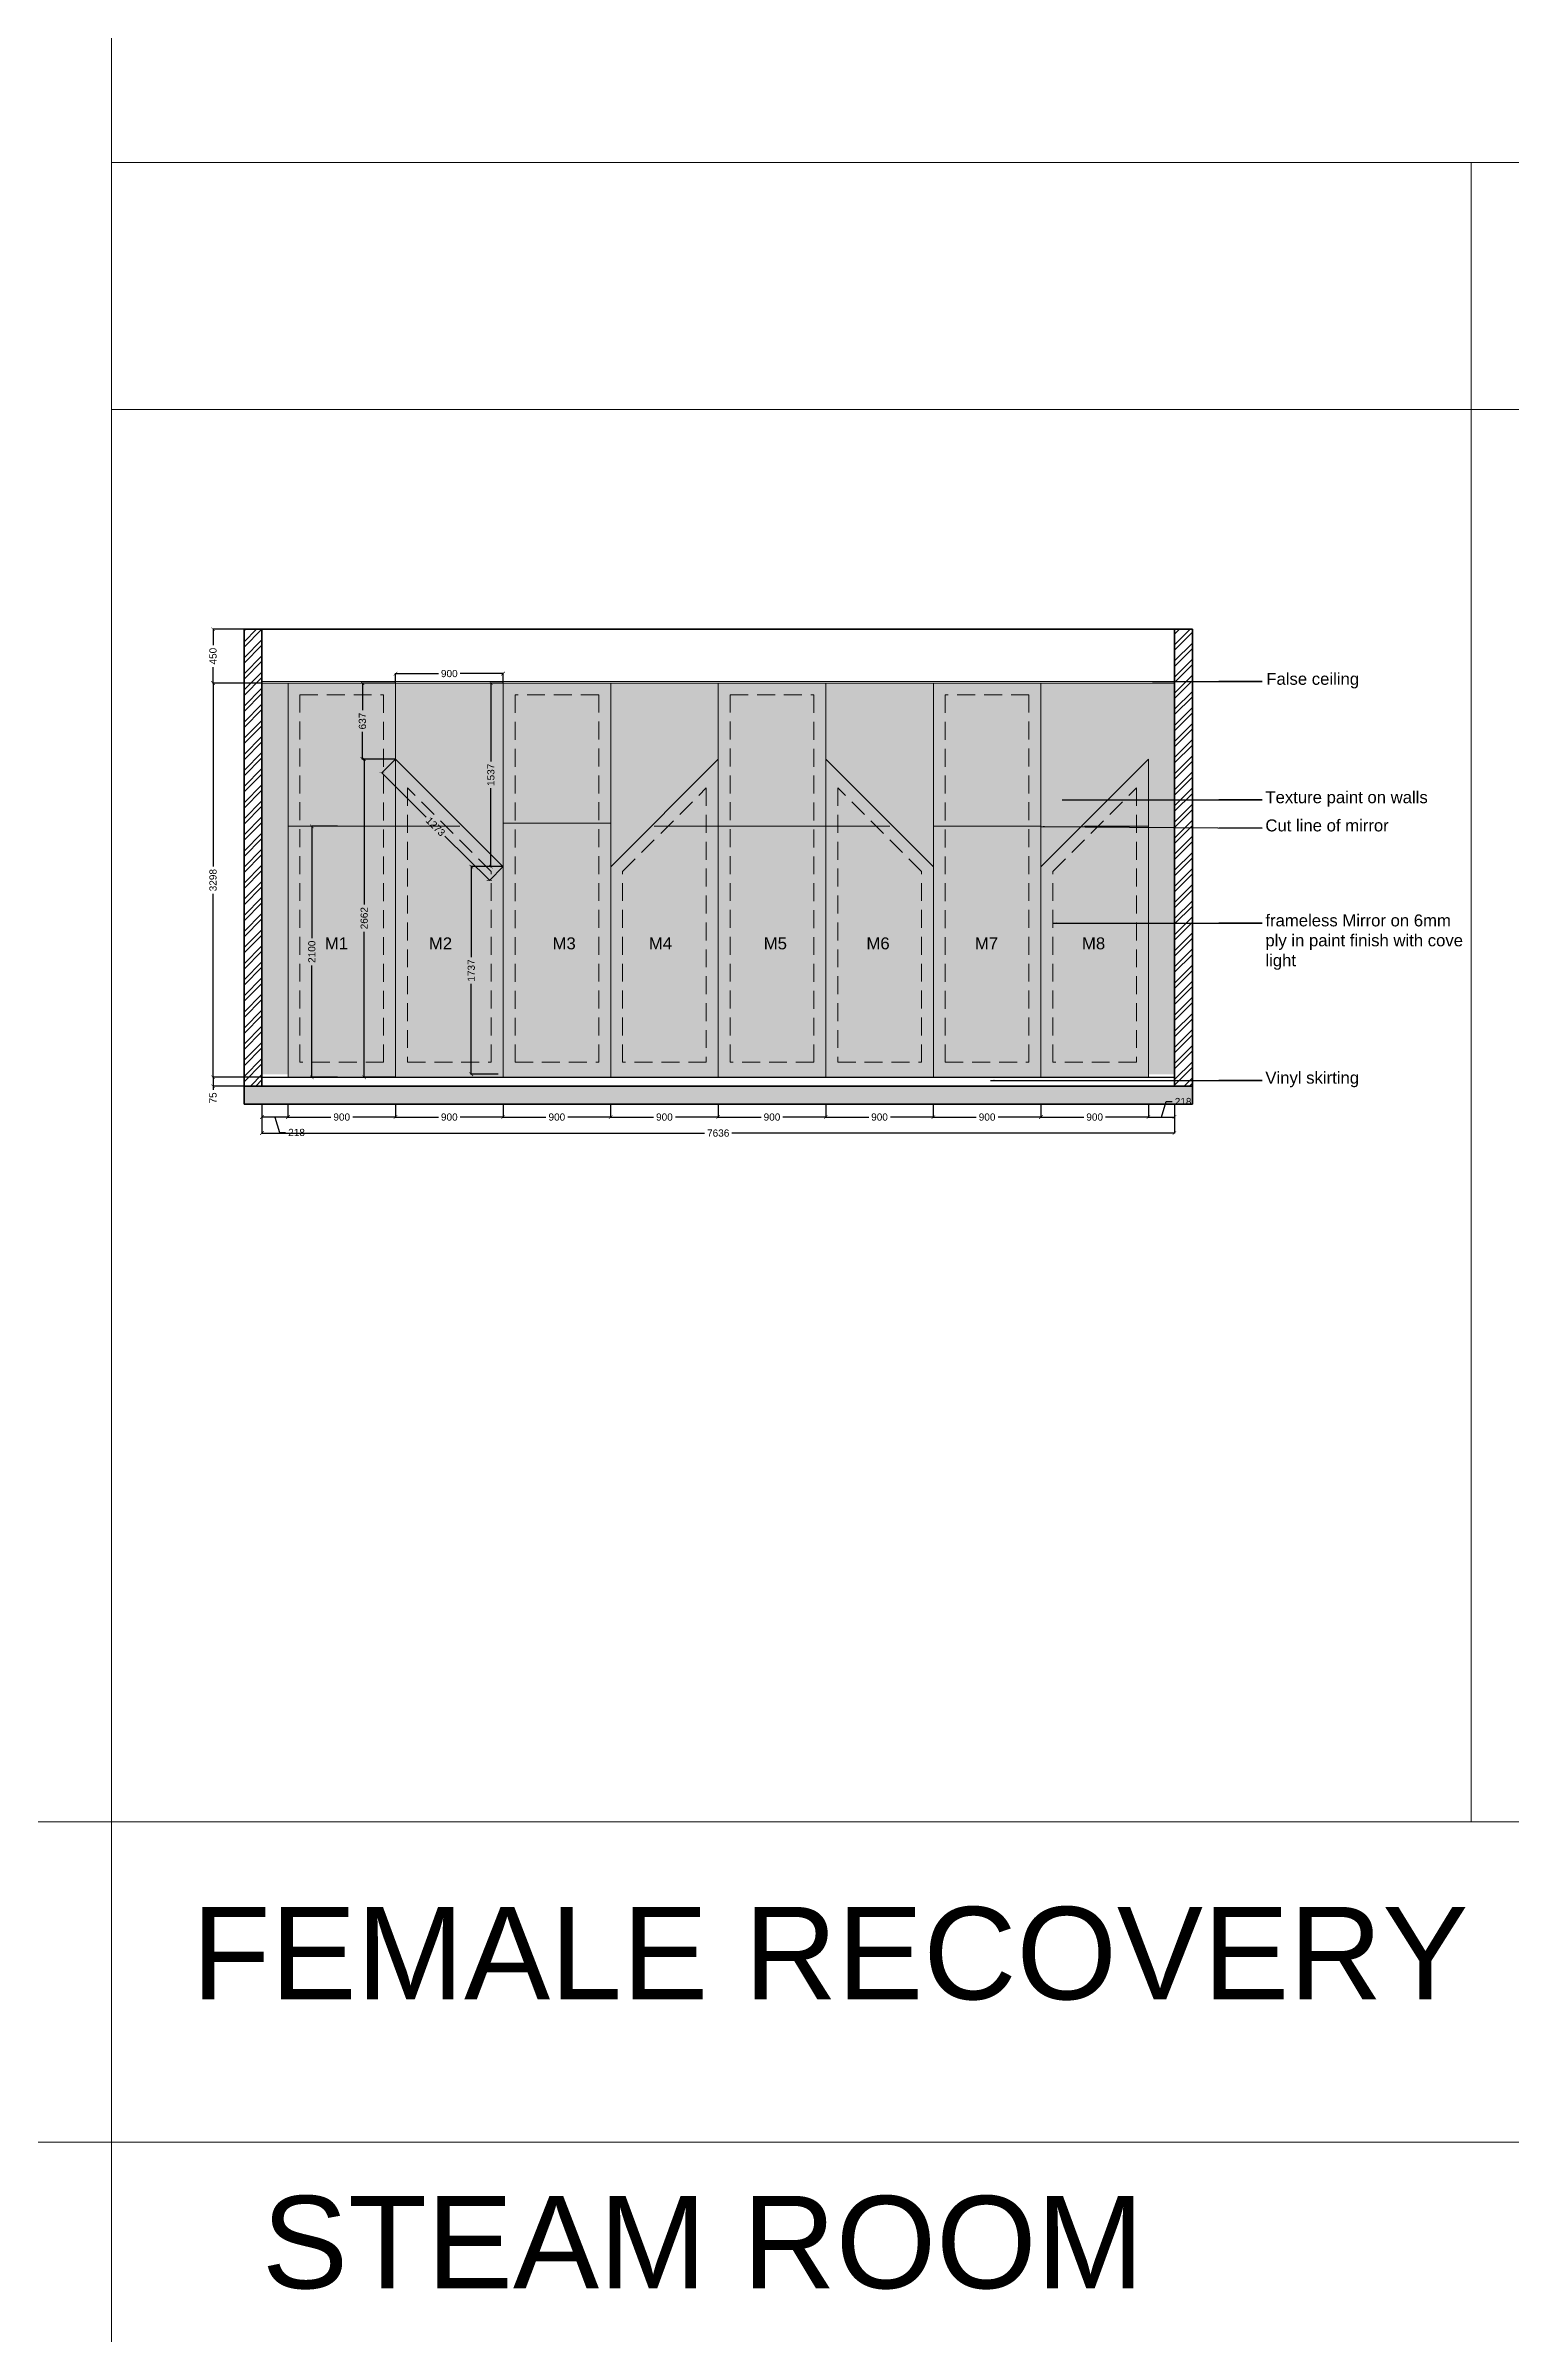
# Model space of a CAD drawing. Header units: millimetres. Extents: x 1464389 to 1998638, y -29162 to 256806.
# Drawn here: x 1614671 to 1626934, y 183769 to 202913 of the extents above; entities that cross this region are included whole.
import ezdxf

# ---------------------------------------------------------------- set-up
doc = ezdxf.new("R2010")
doc.units = ezdxf.units.MM
doc.header["$LTSCALE"] = 15
doc.header["$PDMODE"] = 35
doc.linetypes.add('DASHED', pattern=[0.75, 0.5, -0.25])
doc.layers.get('0').update_dxf_attribs({"lineweight": 5})
for name, color, linetype, lineweight in [('dimension', 1, 'Continuous', 25), ('false ceiling', 124, 'Continuous', 9), ('Hatch', 252, 'Continuous', 15), ('LS_DR_Wall', 5, 'Continuous', 35)]:
    doc.layers.add(name, color=color, linetype=linetype, lineweight=lineweight)
doc.layers.add('Lighting', color=7, linetype='DASHED', lineweight=9, true_color=0xff870f)
doc.layers.add('LS_DR_Skirting', color=154, linetype='Continuous')
doc.layers.add('Text', color=250, linetype='Continuous')
doc.layers.add('TEXTS', color=7, linetype='Continuous', true_color=0x636466)
doc.styles.add('ARIAL', font='arial.ttf')
doc.dimstyles.new('SC-25', dxfattribs={"dimtxt": 60, "dimasz": 30, "dimexe": 0, "dimexo": 0, "dimgap": 25, "dimtad": 0, "dimdec": 0, "dimzin": 0, "dimdsep": 46, "dimtxsty": 'ARIAL', "dimblk": 'ARCHTICK', "dimcen": 0.09, "dimdle": 3, "dimclrd": 251, "dimclre": 251, "dimclrt": 1, "dimadec": 0, "dimazin": 0, "dimtfac": 1, "dimtdec": 0, "dimtofl": 0, "dimtmove": 0, "dimatfit": 2, "dimfxl": 100, "dimtolj": 1, "dimtzin": 0, "dimarcsym": 0})

# ---------------------------------------------------------------- blocks, each defined once
blk = doc.blocks.new('_ArchTick')
at = {"color": 0, "linetype": 'ByBlock', "const_width": 0.15}
blk.add_lwpolyline([(-0.5, -0.5), (0.5, 0.5)], dxfattribs=at)
blk = doc.blocks.new('*D1911')
at = {"layer": 'Defpoints', "color": 0, "ltscale": 0.25, "transparency": 16777216}
for p in [(1623898, 194059), (1624116, 193951), (1624116, 193951)]:
    blk.add_point(p, dxfattribs=at)
at = {"layer": 'dimension', "color": 251, "lineweight": -2, "ltscale": 0.25, "transparency": 16777216}
for p, q in [((1623895, 193951), (1624119, 193951)), ((1623898, 194059), (1623898, 193951)), ((1624007, 193951), (1624046, 194081)), ((1624046, 194081), (1624096, 194081))]:
    blk.add_line(p, q, dxfattribs=at)
at = {"layer": 'dimension', "color": 251, "lineweight": -2, "ltscale": 0.25, "transparency": 16777216, "xscale": 30, "yscale": 30, "zscale": 30, "rotation": 180}
blk.add_blockref('_ArchTick', (1623898, 193951), dxfattribs=at)
at = {"layer": 'dimension', "color": 251, "lineweight": -2, "ltscale": 0.25, "transparency": 16777216, "xscale": 30, "yscale": 30, "zscale": 30}
blk.add_blockref('_ArchTick', (1624116, 193951), dxfattribs=at)
at = {"layer": 'dimension', "color": 1, "ltscale": 0.25, "transparency": 16777216, "insert": (1624188, 194081), "char_height": 60, "attachment_point": 5, "style": 'ARIAL'}
blk.add_mtext('\\A1;218', dxfattribs=at)
blk = doc.blocks.new('*D1912')
at = {"layer": 'Defpoints', "color": 0, "ltscale": 0.25, "transparency": 16777216}
for p in [(1616698, 194059), (1616698, 193951), (1617598, 194059)]:
    blk.add_point(p, dxfattribs=at)
at = {"layer": 'dimension', "color": 251, "lineweight": -2, "ltscale": 0.25, "transparency": 16777216}
for p, q in [((1616695, 193951), (1617057, 193951)), ((1616698, 194059), (1616698, 193951)), ((1617601, 193951), (1617240, 193951)), ((1617598, 194059), (1617598, 193951))]:
    blk.add_line(p, q, dxfattribs=at)
at = {"layer": 'dimension', "color": 251, "lineweight": -2, "ltscale": 0.25, "transparency": 16777216, "xscale": 30, "yscale": 30, "zscale": 30, "rotation": 180}
blk.add_blockref('_ArchTick', (1616698, 193951), dxfattribs=at)
at = {"layer": 'dimension', "color": 251, "lineweight": -2, "ltscale": 0.25, "transparency": 16777216, "xscale": 30, "yscale": 30, "zscale": 30}
blk.add_blockref('_ArchTick', (1617598, 193951), dxfattribs=at)
at = {"layer": 'dimension', "color": 1, "ltscale": 0.25, "transparency": 16777216, "insert": (1617148, 193951), "char_height": 60, "attachment_point": 5, "style": 'ARIAL'}
blk.add_mtext('\\A1;900', dxfattribs=at)
blk = doc.blocks.new('*D1913')
at = {"layer": 'Defpoints', "color": 0, "ltscale": 0.25, "transparency": 16777216}
for p in [(1616480, 194005), (1616480, 193951), (1616698, 194059)]:
    blk.add_point(p, dxfattribs=at)
at = {"layer": 'dimension', "color": 251, "lineweight": -2, "ltscale": 0.25, "transparency": 16777216}
for p, q in [((1616701, 193951), (1616477, 193951)), ((1616480, 194005), (1616480, 193951)), ((1616589, 193951), (1616628, 193822)), ((1616698, 194059), (1616698, 193951)), ((1616628, 193822), (1616678, 193822))]:
    blk.add_line(p, q, dxfattribs=at)
at = {"layer": 'dimension', "color": 251, "lineweight": -2, "ltscale": 0.25, "transparency": 16777216, "xscale": 30, "yscale": 30, "zscale": 30, "rotation": 180}
blk.add_blockref('_ArchTick', (1616480, 193951), dxfattribs=at)
at = {"layer": 'dimension', "color": 251, "lineweight": -2, "ltscale": 0.25, "transparency": 16777216, "xscale": 30, "yscale": 30, "zscale": 30}
blk.add_blockref('_ArchTick', (1616698, 193951), dxfattribs=at)
at = {"layer": 'dimension', "color": 1, "ltscale": 0.25, "transparency": 16777216, "insert": (1616770, 193822), "char_height": 60, "attachment_point": 5, "style": 'ARIAL'}
blk.add_mtext('\\A1;218', dxfattribs=at)
blk = doc.blocks.new('*D1914')
at = {"layer": 'Defpoints', "color": 0, "ltscale": 0.25, "transparency": 16777216}
for p in [(1616480, 194059), (1624116, 194059), (1624116, 193817)]:
    blk.add_point(p, dxfattribs=at)
at = {"layer": 'dimension', "color": 251, "lineweight": -2, "ltscale": 0.25, "transparency": 16777216}
for p, q in [((1616480, 194059), (1616480, 193817)), ((1624116, 194059), (1624116, 193817)), ((1616477, 193817), (1620184, 193817)), ((1624119, 193817), (1620413, 193817))]:
    blk.add_line(p, q, dxfattribs=at)
at = {"layer": 'dimension', "color": 251, "lineweight": -2, "ltscale": 0.25, "transparency": 16777216, "xscale": 30, "yscale": 30, "zscale": 30, "rotation": 180}
blk.add_blockref('_ArchTick', (1616480, 193817), dxfattribs=at)
at = {"layer": 'dimension', "color": 251, "lineweight": -2, "ltscale": 0.25, "transparency": 16777216, "xscale": 30, "yscale": 30, "zscale": 30}
blk.add_blockref('_ArchTick', (1624116, 193817), dxfattribs=at)
at = {"layer": 'dimension', "color": 1, "ltscale": 0.25, "transparency": 16777216, "insert": (1620298, 193817), "char_height": 60, "attachment_point": 5, "style": 'ARIAL'}
blk.add_mtext('\\A1;7636', dxfattribs=at)
blk = doc.blocks.new('*D2474')
at = {"layer": 'Defpoints', "color": 0, "ltscale": 0.25, "transparency": 16777216}
for p in [(1616480, 198032), (1616071, 197582), (1616480, 197582)]:
    blk.add_point(p, dxfattribs=at)
at = {"layer": 'dimension', "color": 251, "lineweight": -2, "ltscale": 0.25, "transparency": 16777216}
for p, q in [((1616071, 198035), (1616071, 197900)), ((1616480, 198032), (1616071, 198032)), ((1616071, 197579), (1616071, 197715)), ((1616480, 197582), (1616071, 197582))]:
    blk.add_line(p, q, dxfattribs=at)
at = {"layer": 'dimension', "color": 251, "lineweight": -2, "ltscale": 0.25, "transparency": 16777216, "xscale": 30, "yscale": 30, "zscale": 30}
for p, rotation in [((1616071, 198032), 90), ((1616071, 197582), 270)]:
    blk.add_blockref('_ArchTick', p, dxfattribs=dict(at, rotation=rotation))
at = {"layer": 'dimension', "color": 1, "ltscale": 0.25, "transparency": 16777216, "insert": (1616071, 197807), "char_height": 60, "attachment_point": 5, "rotation": 90, "style": 'ARIAL'}
blk.add_mtext('\\A1;450', dxfattribs=at)
blk = doc.blocks.new('*D2475')
at = {"layer": 'Defpoints', "color": 0, "ltscale": 0.25, "transparency": 16777216}
for p in [(1616480, 197582), (1616071, 194284), (1616480, 194284)]:
    blk.add_point(p, dxfattribs=at)
at = {"layer": 'dimension', "color": 251, "lineweight": -2, "ltscale": 0.25, "transparency": 16777216}
for p, q in [((1616071, 197585), (1616071, 196048)), ((1616480, 197582), (1616071, 197582)), ((1616071, 194281), (1616071, 195819)), ((1616480, 194284), (1616071, 194284))]:
    blk.add_line(p, q, dxfattribs=at)
at = {"layer": 'dimension', "color": 251, "lineweight": -2, "ltscale": 0.25, "transparency": 16777216, "xscale": 30, "yscale": 30, "zscale": 30}
for p, rotation in [((1616071, 197582), 90), ((1616071, 194284), 270)]:
    blk.add_blockref('_ArchTick', p, dxfattribs=dict(at, rotation=rotation))
at = {"layer": 'dimension', "color": 1, "ltscale": 0.25, "transparency": 16777216, "insert": (1616071, 195933), "char_height": 60, "attachment_point": 5, "rotation": 90, "style": 'ARIAL'}
blk.add_mtext('\\A1;3298', dxfattribs=at)
blk = doc.blocks.new('*D2487')
at = {"layer": 'Defpoints', "color": 0, "ltscale": 0.25, "transparency": 16777216}
for p in [(1617598, 196946), (1617336, 194284), (1617598, 194284)]:
    blk.add_point(p, dxfattribs=at)
at = {"layer": 'dimension', "color": 251, "lineweight": -2, "ltscale": 0.25, "transparency": 16777216}
for p, q in [((1617336, 196949), (1617336, 195730)), ((1617598, 196946), (1617336, 196946)), ((1617336, 194281), (1617336, 195500)), ((1617598, 194284), (1617336, 194284))]:
    blk.add_line(p, q, dxfattribs=at)
at = {"layer": 'dimension', "color": 251, "lineweight": -2, "ltscale": 0.25, "transparency": 16777216, "xscale": 30, "yscale": 30, "zscale": 30}
for p, rotation in [((1617336, 196946), 90), ((1617336, 194284), 270)]:
    blk.add_blockref('_ArchTick', p, dxfattribs=dict(at, rotation=rotation))
at = {"layer": 'dimension', "color": 1, "ltscale": 0.25, "transparency": 16777216, "insert": (1617336, 195615), "char_height": 60, "attachment_point": 5, "rotation": 90, "style": 'ARIAL'}
blk.add_mtext('\\A1;2662', dxfattribs=at)
blk = doc.blocks.new('*D1945')
at = {"layer": 'Defpoints', "color": 0, "ltscale": 0.25, "transparency": 16777216}
for p in [(1618498, 196046), (1618232, 194309), (1618456, 194309)]:
    blk.add_point(p, dxfattribs=at)
at = {"layer": 'dimension', "color": 251, "lineweight": -2, "ltscale": 0.25, "transparency": 16777216}
for p, q in [((1618232, 196049), (1618232, 195289)), ((1618498, 196046), (1618232, 196046)), ((1618232, 194306), (1618232, 195066)), ((1618456, 194309), (1618232, 194309))]:
    blk.add_line(p, q, dxfattribs=at)
at = {"layer": 'dimension', "color": 251, "lineweight": -2, "ltscale": 0.25, "transparency": 16777216, "xscale": 30, "yscale": 30, "zscale": 30}
for p, rotation in [((1618232, 196046), 90), ((1618232, 194309), 270)]:
    blk.add_blockref('_ArchTick', p, dxfattribs=dict(at, rotation=rotation))
at = {"layer": 'dimension', "color": 1, "ltscale": 0.25, "transparency": 16777216, "insert": (1618232, 195177), "char_height": 60, "attachment_point": 5, "rotation": 90, "style": 'ARIAL'}
blk.add_mtext('\\A1;1737', dxfattribs=at)
blk = doc.blocks.new('*D1946')
at = {"layer": 'Defpoints', "color": 0, "ltscale": 0.25, "transparency": 16777216}
for p in [(1617598, 196946), (1618498, 196046), (1618383, 195931)]:
    blk.add_point(p, dxfattribs=at)
at = {"layer": 'dimension', "color": 251, "lineweight": -2, "ltscale": 0.25, "transparency": 16777216}
for p, q in [((1617481, 196833), (1617854, 196460)), ((1617598, 196946), (1617483, 196831)), ((1618386, 195929), (1618012, 196302)), ((1618498, 196046), (1618383, 195931))]:
    blk.add_line(p, q, dxfattribs=at)
at = {"layer": 'dimension', "color": 251, "lineweight": -2, "ltscale": 0.25, "transparency": 16777216, "xscale": 30, "yscale": 30, "zscale": 30}
for p, rotation in [((1617483, 196831), 135), ((1618383, 195931), 315)]:
    blk.add_blockref('_ArchTick', p, dxfattribs=dict(at, rotation=rotation))
at = {"layer": 'dimension', "color": 1, "ltscale": 0.25, "transparency": 16777216, "insert": (1617933, 196381), "char_height": 60, "attachment_point": 5, "rotation": 315, "style": 'ARIAL'}
blk.add_mtext('\\A1;1273', dxfattribs=at)
blk = doc.blocks.new('*D2488')
at = {"layer": 'Defpoints', "color": 0, "ltscale": 0.25, "transparency": 16777216}
for p in [(1617321, 197582), (1617598, 197582), (1617598, 196946)]:
    blk.add_point(p, dxfattribs=at)
at = {"layer": 'dimension', "color": 251, "lineweight": -2, "ltscale": 0.25, "transparency": 16777216}
for p, q in [((1617321, 197585), (1617321, 197355)), ((1617598, 197582), (1617321, 197582)), ((1617321, 196943), (1617321, 197173)), ((1617598, 196946), (1617321, 196946))]:
    blk.add_line(p, q, dxfattribs=at)
at = {"layer": 'dimension', "color": 251, "lineweight": -2, "ltscale": 0.25, "transparency": 16777216, "xscale": 30, "yscale": 30, "zscale": 30}
for p, rotation in [((1617321, 197582), 90), ((1617321, 196946), 270)]:
    blk.add_blockref('_ArchTick', p, dxfattribs=dict(at, rotation=rotation))
at = {"layer": 'dimension', "color": 1, "ltscale": 0.25, "transparency": 16777216, "insert": (1617321, 197264), "char_height": 60, "attachment_point": 5, "rotation": 90, "style": 'ARIAL'}
blk.add_mtext('\\A1;637', dxfattribs=at)
blk = doc.blocks.new('*D1947')
at = {"layer": 'Defpoints', "color": 0, "ltscale": 0.25, "transparency": 16777216}
for p in [(1618396, 197582), (1618498, 197582), (1618498, 196046)]:
    blk.add_point(p, dxfattribs=at)
at = {"layer": 'dimension', "color": 251, "lineweight": -2, "ltscale": 0.25, "transparency": 16777216}
for p, q in [((1618396, 197585), (1618396, 196926)), ((1618498, 197582), (1618396, 197582)), ((1618396, 196043), (1618396, 196702)), ((1618498, 196046), (1618396, 196046))]:
    blk.add_line(p, q, dxfattribs=at)
at = {"layer": 'dimension', "color": 251, "lineweight": -2, "ltscale": 0.25, "transparency": 16777216, "xscale": 30, "yscale": 30, "zscale": 30}
for p, rotation in [((1618396, 197582), 90), ((1618396, 196046), 270)]:
    blk.add_blockref('_ArchTick', p, dxfattribs=dict(at, rotation=rotation))
at = {"layer": 'dimension', "color": 1, "ltscale": 0.25, "transparency": 16777216, "insert": (1618396, 196814), "char_height": 60, "attachment_point": 5, "rotation": 90, "style": 'ARIAL'}
blk.add_mtext('\\A1;1537', dxfattribs=at)
blk = doc.blocks.new('*D1948')
at = {"layer": 'Defpoints', "color": 0, "ltscale": 0.25, "transparency": 16777216}
for p in [(1617598, 197582), (1618498, 197661), (1618498, 197582)]:
    blk.add_point(p, dxfattribs=at)
at = {"layer": 'dimension', "color": 251, "lineweight": -2, "ltscale": 0.25, "transparency": 16777216}
for p, q in [((1617595, 197661), (1617957, 197661)), ((1617598, 197582), (1617598, 197661)), ((1618501, 197661), (1618140, 197661)), ((1618498, 197582), (1618498, 197661))]:
    blk.add_line(p, q, dxfattribs=at)
at = {"layer": 'dimension', "color": 251, "lineweight": -2, "ltscale": 0.25, "transparency": 16777216, "xscale": 30, "yscale": 30, "zscale": 30, "rotation": 180}
blk.add_blockref('_ArchTick', (1617598, 197661), dxfattribs=at)
at = {"layer": 'dimension', "color": 251, "lineweight": -2, "ltscale": 0.25, "transparency": 16777216, "xscale": 30, "yscale": 30, "zscale": 30}
blk.add_blockref('_ArchTick', (1618498, 197661), dxfattribs=at)
at = {"layer": 'dimension', "color": 1, "ltscale": 0.25, "transparency": 16777216, "insert": (1618048, 197661), "char_height": 60, "attachment_point": 5, "style": 'ARIAL'}
blk.add_mtext('\\A1;900', dxfattribs=at)
blk = doc.blocks.new('*D1949')
at = {"layer": 'Defpoints', "color": 0, "ltscale": 0.25, "transparency": 16777216}
for p in [(1617598, 194059), (1617598, 193951), (1618498, 194059)]:
    blk.add_point(p, dxfattribs=at)
at = {"layer": 'dimension', "color": 251, "lineweight": -2, "ltscale": 0.25, "transparency": 16777216}
for p, q in [((1617595, 193951), (1617957, 193951)), ((1617598, 194059), (1617598, 193951)), ((1618501, 193951), (1618140, 193951)), ((1618498, 194059), (1618498, 193951))]:
    blk.add_line(p, q, dxfattribs=at)
at = {"layer": 'dimension', "color": 251, "lineweight": -2, "ltscale": 0.25, "transparency": 16777216, "xscale": 30, "yscale": 30, "zscale": 30, "rotation": 180}
blk.add_blockref('_ArchTick', (1617598, 193951), dxfattribs=at)
at = {"layer": 'dimension', "color": 251, "lineweight": -2, "ltscale": 0.25, "transparency": 16777216, "xscale": 30, "yscale": 30, "zscale": 30}
blk.add_blockref('_ArchTick', (1618498, 193951), dxfattribs=at)
at = {"layer": 'dimension', "color": 1, "ltscale": 0.25, "transparency": 16777216, "insert": (1618048, 193951), "char_height": 60, "attachment_point": 5, "style": 'ARIAL'}
blk.add_mtext('\\A1;900', dxfattribs=at)
blk = doc.blocks.new('*D1950')
at = {"layer": 'Defpoints', "color": 0, "ltscale": 0.25, "transparency": 16777216}
for p in [(1618498, 194059), (1618498, 193951), (1619398, 194059)]:
    blk.add_point(p, dxfattribs=at)
at = {"layer": 'dimension', "color": 251, "lineweight": -2, "ltscale": 0.25, "transparency": 16777216}
for p, q in [((1618495, 193951), (1618857, 193951)), ((1618498, 194059), (1618498, 193951)), ((1619401, 193951), (1619040, 193951)), ((1619398, 194059), (1619398, 193951))]:
    blk.add_line(p, q, dxfattribs=at)
at = {"layer": 'dimension', "color": 251, "lineweight": -2, "ltscale": 0.25, "transparency": 16777216, "xscale": 30, "yscale": 30, "zscale": 30, "rotation": 180}
blk.add_blockref('_ArchTick', (1618498, 193951), dxfattribs=at)
at = {"layer": 'dimension', "color": 251, "lineweight": -2, "ltscale": 0.25, "transparency": 16777216, "xscale": 30, "yscale": 30, "zscale": 30}
blk.add_blockref('_ArchTick', (1619398, 193951), dxfattribs=at)
at = {"layer": 'dimension', "color": 1, "ltscale": 0.25, "transparency": 16777216, "insert": (1618948, 193951), "char_height": 60, "attachment_point": 5, "style": 'ARIAL'}
blk.add_mtext('\\A1;900', dxfattribs=at)
blk = doc.blocks.new('*D1951')
at = {"layer": 'Defpoints', "color": 0, "ltscale": 0.25, "transparency": 16777216}
for p in [(1619398, 194059), (1619398, 193951), (1620298, 194059)]:
    blk.add_point(p, dxfattribs=at)
at = {"layer": 'dimension', "color": 251, "lineweight": -2, "ltscale": 0.25, "transparency": 16777216}
for p, q in [((1619395, 193951), (1619757, 193951)), ((1619398, 194059), (1619398, 193951)), ((1620301, 193951), (1619940, 193951)), ((1620298, 194059), (1620298, 193951))]:
    blk.add_line(p, q, dxfattribs=at)
at = {"layer": 'dimension', "color": 251, "lineweight": -2, "ltscale": 0.25, "transparency": 16777216, "xscale": 30, "yscale": 30, "zscale": 30, "rotation": 180}
blk.add_blockref('_ArchTick', (1619398, 193951), dxfattribs=at)
at = {"layer": 'dimension', "color": 251, "lineweight": -2, "ltscale": 0.25, "transparency": 16777216, "xscale": 30, "yscale": 30, "zscale": 30}
blk.add_blockref('_ArchTick', (1620298, 193951), dxfattribs=at)
at = {"layer": 'dimension', "color": 1, "ltscale": 0.25, "transparency": 16777216, "insert": (1619848, 193951), "char_height": 60, "attachment_point": 5, "style": 'ARIAL'}
blk.add_mtext('\\A1;900', dxfattribs=at)
blk = doc.blocks.new('*D1952')
at = {"layer": 'Defpoints', "color": 0, "ltscale": 0.25, "transparency": 16777216}
for p in [(1620298, 194059), (1620298, 193951), (1621198, 194059)]:
    blk.add_point(p, dxfattribs=at)
at = {"layer": 'dimension', "color": 251, "lineweight": -2, "ltscale": 0.25, "transparency": 16777216}
for p, q in [((1620295, 193951), (1620657, 193951)), ((1620298, 194059), (1620298, 193951)), ((1621201, 193951), (1620840, 193951)), ((1621198, 194059), (1621198, 193951))]:
    blk.add_line(p, q, dxfattribs=at)
at = {"layer": 'dimension', "color": 251, "lineweight": -2, "ltscale": 0.25, "transparency": 16777216, "xscale": 30, "yscale": 30, "zscale": 30, "rotation": 180}
blk.add_blockref('_ArchTick', (1620298, 193951), dxfattribs=at)
at = {"layer": 'dimension', "color": 251, "lineweight": -2, "ltscale": 0.25, "transparency": 16777216, "xscale": 30, "yscale": 30, "zscale": 30}
blk.add_blockref('_ArchTick', (1621198, 193951), dxfattribs=at)
at = {"layer": 'dimension', "color": 1, "ltscale": 0.25, "transparency": 16777216, "insert": (1620748, 193951), "char_height": 60, "attachment_point": 5, "style": 'ARIAL'}
blk.add_mtext('\\A1;900', dxfattribs=at)
blk = doc.blocks.new('*D1953')
at = {"layer": 'Defpoints', "color": 0, "ltscale": 0.25, "transparency": 16777216}
for p in [(1621198, 194059), (1621198, 193951), (1622098, 194059)]:
    blk.add_point(p, dxfattribs=at)
at = {"layer": 'dimension', "color": 251, "lineweight": -2, "ltscale": 0.25, "transparency": 16777216}
for p, q in [((1621195, 193951), (1621557, 193951)), ((1621198, 194059), (1621198, 193951)), ((1622101, 193951), (1621740, 193951)), ((1622098, 194059), (1622098, 193951))]:
    blk.add_line(p, q, dxfattribs=at)
at = {"layer": 'dimension', "color": 251, "lineweight": -2, "ltscale": 0.25, "transparency": 16777216, "xscale": 30, "yscale": 30, "zscale": 30, "rotation": 180}
blk.add_blockref('_ArchTick', (1621198, 193951), dxfattribs=at)
at = {"layer": 'dimension', "color": 251, "lineweight": -2, "ltscale": 0.25, "transparency": 16777216, "xscale": 30, "yscale": 30, "zscale": 30}
blk.add_blockref('_ArchTick', (1622098, 193951), dxfattribs=at)
at = {"layer": 'dimension', "color": 1, "ltscale": 0.25, "transparency": 16777216, "insert": (1621648, 193951), "char_height": 60, "attachment_point": 5, "style": 'ARIAL'}
blk.add_mtext('\\A1;900', dxfattribs=at)
blk = doc.blocks.new('*D1954')
at = {"layer": 'Defpoints', "color": 0, "ltscale": 0.25, "transparency": 16777216}
for p in [(1622098, 194059), (1622098, 193951), (1622998, 194059)]:
    blk.add_point(p, dxfattribs=at)
at = {"layer": 'dimension', "color": 251, "lineweight": -2, "ltscale": 0.25, "transparency": 16777216}
for p, q in [((1622095, 193951), (1622457, 193951)), ((1622098, 194059), (1622098, 193951)), ((1623001, 193951), (1622640, 193951)), ((1622998, 194059), (1622998, 193951))]:
    blk.add_line(p, q, dxfattribs=at)
at = {"layer": 'dimension', "color": 251, "lineweight": -2, "ltscale": 0.25, "transparency": 16777216, "xscale": 30, "yscale": 30, "zscale": 30, "rotation": 180}
blk.add_blockref('_ArchTick', (1622098, 193951), dxfattribs=at)
at = {"layer": 'dimension', "color": 251, "lineweight": -2, "ltscale": 0.25, "transparency": 16777216, "xscale": 30, "yscale": 30, "zscale": 30}
blk.add_blockref('_ArchTick', (1622998, 193951), dxfattribs=at)
at = {"layer": 'dimension', "color": 1, "ltscale": 0.25, "transparency": 16777216, "insert": (1622548, 193951), "char_height": 60, "attachment_point": 5, "style": 'ARIAL'}
blk.add_mtext('\\A1;900', dxfattribs=at)
blk = doc.blocks.new('*D1955')
at = {"layer": 'Defpoints', "color": 0, "ltscale": 0.25, "transparency": 16777216}
for p in [(1622998, 194059), (1622998, 193951), (1623898, 194059)]:
    blk.add_point(p, dxfattribs=at)
at = {"layer": 'dimension', "color": 251, "lineweight": -2, "ltscale": 0.25, "transparency": 16777216}
for p, q in [((1622995, 193951), (1623357, 193951)), ((1622998, 194059), (1622998, 193951)), ((1623901, 193951), (1623540, 193951)), ((1623898, 194059), (1623898, 193951))]:
    blk.add_line(p, q, dxfattribs=at)
at = {"layer": 'dimension', "color": 251, "lineweight": -2, "ltscale": 0.25, "transparency": 16777216, "xscale": 30, "yscale": 30, "zscale": 30, "rotation": 180}
blk.add_blockref('_ArchTick', (1622998, 193951), dxfattribs=at)
at = {"layer": 'dimension', "color": 251, "lineweight": -2, "ltscale": 0.25, "transparency": 16777216, "xscale": 30, "yscale": 30, "zscale": 30}
blk.add_blockref('_ArchTick', (1623898, 193951), dxfattribs=at)
at = {"layer": 'dimension', "color": 1, "ltscale": 0.25, "transparency": 16777216, "insert": (1623448, 193951), "char_height": 60, "attachment_point": 5, "style": 'ARIAL'}
blk.add_mtext('\\A1;900', dxfattribs=at)
blk = doc.blocks.new('*D2392')
at = {"layer": 'Defpoints', "color": 0, "ltscale": 0.25, "transparency": 16777216}
for p in [(1616071, 194209), (1616330, 194284), (1616330, 194209)]:
    blk.add_point(p, dxfattribs=at)
at = {"layer": 'dimension', "color": 251, "lineweight": -2, "ltscale": 0.25, "transparency": 16777216}
for p, q in [((1616071, 194287), (1616071, 194209)), ((1616330, 194284), (1616071, 194284)), ((1616330, 194209), (1616071, 194209)), ((1616071, 194209), (1616071, 194179))]:
    blk.add_line(p, q, dxfattribs=at)
at = {"layer": 'dimension', "color": 251, "lineweight": -2, "ltscale": 0.25, "transparency": 16777216, "xscale": 30, "yscale": 30, "zscale": 30}
for p, rotation in [((1616071, 194284), 90), ((1616071, 194209), 270)]:
    blk.add_blockref('_ArchTick', p, dxfattribs=dict(at, rotation=rotation))
at = {"layer": 'dimension', "color": 1, "ltscale": 0.25, "transparency": 16777216, "insert": (1616071, 194111), "char_height": 60, "attachment_point": 5, "rotation": 90, "style": 'ARIAL'}
blk.add_mtext('\\A1;75', dxfattribs=at)
blk = doc.blocks.new('*D2393')
at = {"layer": 'Defpoints', "color": 0, "ltscale": 0.25, "transparency": 16777216}
for p in [(1617112, 196384), (1616898, 194284), (1617112, 194284)]:
    blk.add_point(p, dxfattribs=at)
at = {"layer": 'dimension', "color": 251, "lineweight": -2, "ltscale": 0.25, "transparency": 16777216}
for p, q in [((1616898, 196387), (1616898, 195449)), ((1617112, 196384), (1616898, 196384)), ((1616898, 194281), (1616898, 195219)), ((1617112, 194284), (1616898, 194284))]:
    blk.add_line(p, q, dxfattribs=at)
at = {"layer": 'dimension', "color": 251, "lineweight": -2, "ltscale": 0.25, "transparency": 16777216, "xscale": 30, "yscale": 30, "zscale": 30}
for p, rotation in [((1616898, 196384), 90), ((1616898, 194284), 270)]:
    blk.add_blockref('_ArchTick', p, dxfattribs=dict(at, rotation=rotation))
at = {"layer": 'dimension', "color": 1, "ltscale": 0.25, "transparency": 16777216, "insert": (1616898, 195334), "char_height": 60, "attachment_point": 5, "rotation": 90, "style": 'ARIAL'}
blk.add_mtext('\\A1;2100', dxfattribs=at)

msp = doc.modelspace()

# ---------------------------------------------------------------- hatches: boundary and pattern name
at = {"layer": 'Hatch', "ltscale": 0.25}
h = msp.add_hatch(dxfattribs=at)
h.set_pattern_fill('ANSI32', color=256, scale=10)
h.set_pattern_definition([(45, (349164.99, 315652.87), (-67.351921, 67.351921), []), (45, (349209.89, 315652.87), (-67.351921, 67.351921), [])])
h.paths.add_polyline_path([(1616480.4, 198032.2), (1616330.4, 198032.2), (1616330.4, 194209.2), (1616480.4, 194209.2)])
h.paths.add_polyline_path([(1624266.4, 198032.2), (1624116.4, 198032.2), (1624116.4, 194209.2), (1624266.4, 194209.2)])
h = msp.add_hatch(dxfattribs=at)
h.set_pattern_fill('DOTS', color=256, scale=50)
h.set_pattern_definition([(0, (359858.03, 316717.3), (39.6875, 79.375), [0, -79.375])])
h.paths.add_polyline_path([(1618498.4, 197582.2), (1617598.4, 197582.2), (1617598.4, 196945.7), (1618498.4, 196045.7)], flags=17)
h.paths.add_polyline_path([(1620298.4, 197582.2), (1619398.4, 197582.2), (1619398.4, 196045.7), (1620298.4, 196945.7)], flags=17)
h.paths.add_polyline_path([(1622098.4, 197582.2), (1621198.4, 197582.2), (1621198.4, 196945.7), (1622098.4, 196045.7)], flags=17)
h.paths.add_polyline_path([(1624116.4, 197582.2), (1622998.4, 197582.2), (1622998.4, 196045.7), (1623898.4, 196945.7), (1623898.4, 194309.2), (1622966, 194309.2), (1622098.4, 194309.2), (1621198.4, 194309.2), (1620298.4, 194309.2), (1619398.4, 194309.2), (1618539, 194309.2), (1617639, 194309.2), (1616698.4, 194309.2), (1616698.4, 197582.2), (1616480.4, 197582.2), (1616480.4, 194309.2), (1624116.4, 194309.2)])
h = msp.add_hatch(dxfattribs=at)
h.set_pattern_fill('AR-CONC', color=256)
h.set_pattern_definition([(50, (348941.99, 315652.87), (182.184669, -15.939086), [19.05, -209.55]), (355, (348942, 315652.87), (-35.243421, 191.056845), [15.24, -167.640584]), (100.451445, (348957.17, 315651.54), (146.941247, 175.117752), [16.19001, -178.090245]), (46.1842, (348942, 315703.67), (271.07904, -42.042328), [28.575, -314.325]), (96.635558, (348964.58, 315700.17), (237.404134, 247.426125), [24.285023, -267.13561]), (351.18415, (348942, 315703.67), (237.404134, 247.426125), [22.85997, -251.45973]), (21, (348967.39, 315690.97), (151.614391, -102.265198), [19.05, -209.55]), (326, (348967.4, 315690.97), (61.802028, 184.187966), [15.24, -167.64]), (71.451445, (348980.03, 315682.45), (213.41642, 81.92277), [16.19001, -178.089938]), (37.5, (348941.99, 315652.87), (3.0886033, 84.555039), [0, -165.608, 0, -170.18, 0, -168.275]), (7.5, (348941.99, 315652.87), (66.8196625, 100.180575), [0, -97.028, 0, -161.798, 0, -64.135]), (327.5, (348885.35, 315652.87), (135.590595, -5.728744), [0, -63.5, 0, -198.12, 0, -262.89]), (317.5, (348859.95, 315652.87), (148.129181, 25.426491), [0, -82.55, 0, -131.572, 0, -186.69])])
h.paths.add_polyline_path([(1624266.4, 194209.2), (1616330.4, 194209.2), (1616330.4, 194059.2), (1624266.4, 194059.2)])
at = {"layer": 'Lighting', "ltscale": 0.25, "true_color": 0xadddf7}
h = msp.add_hatch(color=141, dxfattribs=at)
h.dxf.hatch_style = 1
h.paths.add_polyline_path([(1617598.4, 196174.5), (1616698.4, 196174.5), (1616698.4, 194284.2), (1617598.4, 194284.2)])
h.paths.add_polyline_path([(1617598.4, 196624.5), (1616698.4, 196624.5), (1616698.4, 196174.5), (1617598.4, 196174.5)])
h.paths.add_polyline_path([(1617598.4, 197582.2), (1616698.4, 197582.2), (1616698.4, 196624.5), (1617598.4, 196624.5)])
h = msp.add_hatch(color=141, dxfattribs=at)
h.dxf.hatch_style = 1
h.paths.add_polyline_path([(1619398.4, 196174.5), (1618498.4, 196174.5), (1618498.4, 194284.2), (1619398.4, 194284.2)])
h.paths.add_polyline_path([(1619398.4, 196624.5), (1618498.4, 196624.5), (1618498.4, 196174.5), (1619398.4, 196174.5)])
h.paths.add_polyline_path([(1619398.4, 197582.2), (1618498.4, 197582.2), (1618498.4, 196624.5), (1619398.4, 196624.5)])
h = msp.add_hatch(color=141, dxfattribs=at)
h.dxf.hatch_style = 1
h.paths.add_polyline_path([(1621198.4, 196174.5), (1620298.4, 196174.5), (1620298.4, 194284.2), (1621198.4, 194284.2)])
h.paths.add_polyline_path([(1621198.4, 196624.5), (1620298.4, 196624.5), (1620298.4, 196174.5), (1621198.4, 196174.5)])
h.paths.add_polyline_path([(1621198.4, 197582.2), (1620298.4, 197582.2), (1620298.4, 196624.5), (1621198.4, 196624.5)])
h = msp.add_hatch(color=141, dxfattribs=at)
h.dxf.hatch_style = 1
h.paths.add_polyline_path([(1622998.4, 196174.5), (1622098.4, 196174.5), (1622098.4, 194284.2), (1622998.4, 194284.2)])
h.paths.add_polyline_path([(1622998.4, 196624.5), (1622098.4, 196624.5), (1622098.4, 196174.5), (1622998.4, 196174.5)])
h.paths.add_polyline_path([(1622998.4, 197582.2), (1622098.4, 197582.2), (1622098.4, 196624.5), (1622998.4, 196624.5)])
h = msp.add_hatch(color=141, dxfattribs=at)
h.dxf.hatch_style = 1
h.paths.add_polyline_path([(1618498.4, 196045.7), (1617598.4, 196945.7), (1617598.4, 195393.1), (1618498.4, 195393.1)])
h.paths.add_polyline_path([(1618498.4, 195393.1), (1617598.4, 195393.1), (1617598.4, 194997.9), (1618498.4, 194997.9)])
h.paths.add_polyline_path([(1618498.4, 194997.9), (1617598.4, 194997.9), (1617598.4, 194785.6), (1618498.4, 194785.6)])
h.paths.add_polyline_path([(1618498.4, 194785.6), (1617598.4, 194785.6), (1617598.4, 194284.2), (1618498.4, 194284.2)])
h = msp.add_hatch(color=141, dxfattribs=at)
h.dxf.hatch_style = 1
h.paths.add_polyline_path([(1619398.4, 196045.7), (1620298.4, 196945.7), (1620298.4, 195393.1), (1619398.4, 195393.1)])
h.paths.add_polyline_path([(1619398.4, 195393.1), (1620298.4, 195393.1), (1620298.4, 194997.9), (1619398.4, 194997.9)])
h.paths.add_polyline_path([(1619398.4, 194997.9), (1620298.4, 194997.9), (1620298.4, 194785.6), (1619398.4, 194785.6)])
h.paths.add_polyline_path([(1619398.4, 194785.6), (1620298.4, 194785.6), (1620298.4, 194284.2), (1619398.4, 194284.2)])
h = msp.add_hatch(color=141, dxfattribs=at)
h.dxf.hatch_style = 1
h.paths.add_polyline_path([(1622098.4, 196045.7), (1621198.4, 196945.7), (1621198.4, 195393.1), (1622098.4, 195393.1)])
h.paths.add_polyline_path([(1622098.4, 195393.1), (1621198.4, 195393.1), (1621198.4, 194997.9), (1622098.4, 194997.9)])
h.paths.add_polyline_path([(1622098.4, 194997.9), (1621198.4, 194997.9), (1621198.4, 194785.6), (1622098.4, 194785.6)])
h.paths.add_polyline_path([(1622098.4, 194785.6), (1621198.4, 194785.6), (1621198.4, 194284.2), (1622098.4, 194284.2)])
h = msp.add_hatch(color=141, dxfattribs=at)
h.dxf.hatch_style = 1
h.paths.add_polyline_path([(1622998.4, 196045.7), (1623898.4, 196945.7), (1623898.4, 195393.1), (1622998.4, 195393.1)])
h.paths.add_polyline_path([(1622998.4, 195393.1), (1623898.4, 195393.1), (1623898.4, 194997.9), (1622998.4, 194997.9)])
h.paths.add_polyline_path([(1622998.4, 194997.9), (1623898.4, 194997.9), (1623898.4, 194785.6), (1622998.4, 194785.6)])
h.paths.add_polyline_path([(1622998.4, 194785.6), (1623898.4, 194785.6), (1623898.4, 194284.2), (1622998.4, 194284.2)])

# ---------------------------------------------------------------- linework, layer by layer
msp.add_line((1615220.4, 232978.4), (1615220.4, -21144.5))
at = {"ltscale": 0.25}
for p, q in [((1615220.4, 201936), (1662718.6, 201936)), ((1626598.6, 201936), (1626598.6, 188054.3)), ((1615220.4, 199871.4), (1662718.6, 199871.4)), ((1617598.4, 194509.2), (1617598.4, 197582.2)), ((1619398.4, 194509.2), (1619398.4, 197582.2)), ((1620298.4, 194509.2), (1620298.4, 197582.2)), ((1622998.4, 194509.2), (1622998.4, 197582.2)), ((1616698.4, 196384.2), (1618134.9, 196384.2)), ((1618498.4, 196409.2), (1619398.4, 196409.2)), ((1619761.9, 196384.2), (1621734.9, 196384.2)), ((1622098.4, 196384.2), (1622998.4, 196384.2)), ((1623361.9, 196384.2), (1623898.4, 196384.2)), ((1566247, 188054.3), (1615220.4, 188054.3)), ((1615220.4, 188054.3), (1662718.6, 188054.3)), ((1520964.5, 185374.8), (1615220.4, 185374.8)), ((1615220.4, 185374.8), (1662718.6, 185374.8))]:
    msp.add_line(p, q, dxfattribs=at)
for points in [[(1616698.4, 197582.2), (1617598.4, 197582.2), (1617598.4, 194284.2), (1616698.4, 194284.2)], [(1619398.4, 197582.2), (1618498.4, 197582.2), (1618498.4, 194284.2), (1619398.4, 194284.2)], [(1620298.4, 197582.2), (1621198.4, 197582.2), (1621198.4, 194284.2), (1620298.4, 194284.2)], [(1622998.4, 197582.2), (1622098.4, 197582.2), (1622098.4, 194284.2), (1622998.4, 194284.2)], [(1618498.4, 194284.2), (1618498.4, 196045.7), (1617598.4, 196945.7), (1617598.4, 194284.2)], [(1618498.4, 194284.2), (1618498.4, 196045.7), (1617598.4, 196945.7), (1617598.4, 194284.2)], [(1619398.4, 194284.2), (1619398.4, 196045.7), (1620298.4, 196945.7), (1620298.4, 194284.2)], [(1622098.4, 194284.2), (1622098.4, 196045.7), (1621198.4, 196945.7), (1621198.4, 194284.2)], [(1622998.4, 194284.2), (1622998.4, 196045.7), (1623898.4, 196945.7), (1623898.4, 194284.2)]]:
    msp.add_lwpolyline(points, close=True, dxfattribs=at)
at = {"layer": 'false ceiling', "ltscale": 0.25}
for p, q in [((1616480.4, 197594.2), (1624116.4, 197594.2)), ((1616480.4, 197582.2), (1624116.4, 197582.2))]:
    msp.add_line(p, q, dxfattribs=at)
at = {"layer": 'Lighting', "ltscale": 20}
for points in [[(1616798.4, 197482.2), (1617498.4, 197482.2), (1617498.4, 194409.2), (1616798.4, 194409.2)], [(1619298.4, 197482.2), (1618598.4, 197482.2), (1618598.4, 194409.2), (1619298.4, 194409.2)], [(1620398.4, 197482.2), (1621098.4, 197482.2), (1621098.4, 194409.2), (1620398.4, 194409.2)], [(1622898.4, 197482.2), (1622198.4, 197482.2), (1622198.4, 194409.2), (1622898.4, 194409.2)], [(1618398.4, 194409.2), (1618398.4, 196004.3), (1617698.4, 196704.3), (1617698.4, 194409.2)], [(1619498.4, 194409.2), (1619498.4, 196004.3), (1620198.4, 196704.3), (1620198.4, 194409.2)], [(1621998.4, 194409.2), (1621998.4, 196004.3), (1621298.4, 196704.3), (1621298.4, 194409.2)], [(1623098.4, 194409.2), (1623098.4, 196004.3), (1623798.4, 196704.3), (1623798.4, 194409.2)]]:
    msp.add_lwpolyline(points, close=True, dxfattribs=at)
at = {"layer": 'LS_DR_Skirting', "ltscale": 0.25}
msp.add_line((1616480.4, 194284.2), (1624116.4, 194284.2), dxfattribs=at)
at = {"layer": 'LS_DR_Wall', "ltscale": 0.25}
msp.add_line((1616480.4, 198032.2), (1624116.4, 198032.2), dxfattribs=at)
for points in [[(1616480.4, 198032.2), (1616330.4, 198032.2), (1616330.4, 194209.2), (1616480.4, 194209.2)], [(1624266.4, 198032.2), (1624116.4, 198032.2), (1624116.4, 194209.2), (1624266.4, 194209.2)], [(1616330.4, 194059.2), (1624266.4, 194059.2), (1624266.4, 194209.2), (1616330.4, 194209.2)]]:
    msp.add_lwpolyline(points, close=True, dxfattribs=at)

# ---------------------------------------------------------------- texts
at = {"layer": 'Text', "color": 3, "style": 'ARIAL'}
msp.add_text('STEAM ROOM', height=773.26, dxfattribs=at).set_placement((1616480.4, 184152.8))
at = {"layer": 'Text', "char_height": 100, "attachment_point": 3, "style": 'ARIAL'}
for s, insert, width in [('\\pxql;False ceiling', (1627742.9, 197667.2), 2858.77), ('\\pxql;Texture paint on walls', (1627014.1, 196676.9), 2137.719), ('\\pxql;Cut line of mirror', (1627014.1, 196440.9), 2137.719), ('\\pxql;frameless Mirror on 6mm ply in paint finish with cove light', (1626590.6, 195646.3), 1714.24), ('\\pxql;M1', (1619144, 195454.3), 2137.719), ('\\pxql;M2', (1620014.9, 195454.3), 2137.719), ('\\pxql;M3', (1621049.7, 195454.3), 2137.719), ('\\pxql;M4', (1621855.4, 195454.3), 2137.719), ('\\pxql;M5', (1622816.8, 195454.3), 2137.719), ('\\pxql;M6', (1623676.2, 195454.3), 2137.719), ('\\pxql;M7', (1624583.7, 195454.3), 2137.719), ('\\pxql;M8', (1625479.5, 195454.3), 2137.719), ('\\pxql;Vinyl skirting', (1627014.1, 194330.5), 2137.719)]:
    msp.add_mtext(s, dxfattribs=dict(at, insert=insert, width=width))
at = {"layer": 'Text', "color": 3, "insert": (1615891.8, 187343.5), "char_height": 773.265, "width": 15411.2, "attachment_point": 1, "style": 'ARIAL'}
msp.add_mtext('FEMALE RECOVERY', dxfattribs=at)

# ---------------------------------------------------------------- dimensions: what is measured, and where the dimension line sits
at = {"layer": 'dimension', "ltscale": 0.25}
for base, p1, p2, picture, middle in [((1616071.1, 197582.2), (1616480.4, 198032.2), (1616480.4, 197582.2), '*D2474', (1616071.1, 197807.2)), ((1617336.291738, 194284.2462063), (1617598.4462444, 196945.7462063), (1617598.4462444, 194284.2462063), '*D2487', (1617336.291738, 195614.9962063)), ((1618231.8737066, 194309.2462063), (1618498.4462444, 196045.7462063), (1618455.534946, 194309.2462063), '*D1945', (1618231.8737066, 195177.4962063))]:
    dim = msp.add_linear_dim(base=base, p1=p1, p2=p2, angle=90, dimstyle='SC-25', dxfattribs=at)
    dim.commit()
    dim.dimension.update_dxf_attribs({"geometry": picture, "text_midpoint": middle})
for base, p1, p2, override, picture, middle in [((1616071.1, 194284.2), (1616480.4, 197582.2), (1616480.4, 194284.2), {"dimtmove": 1}, '*D2475', (1616071.1, 195933.2)), ((1616898.4, 194284.2), (1617112, 196384.2), (1617112, 194284.2), {"dimfxl": 15}, '*D2393', (1616898.4, 195334.2)), ((1616071.1, 194209.2), (1616330.4, 194284.2), (1616330.4, 194209.2), {"dimfxl": 15}, '*D2392', (1616071.1, 194111.3))]:
    dim = msp.add_linear_dim(base=base, p1=p1, p2=p2, angle=90, dimstyle='SC-25', override=override, dxfattribs=at)
    dim.commit()
    dim.dimension.update_dxf_attribs({"geometry": picture, "text_midpoint": middle})
for p1, p2, distance, picture, middle in [((1617598.4462444, 196945.7462063), (1617598.4462444, 197582.2462063), 277.1545065, '*D2488', (1617321.291738, 197263.9962063)), ((1617598.4, 197582.2), (1618498.4, 197582.2), 78.9, '*D1948', (1618048.4, 197661.1)), ((1618498.4462444, 196045.7462063), (1618498.4462444, 197582.2462063), 102.1927382, '*D1947', (1618396.2535062, 196813.9962063)), ((1617598.4, 196945.7), (1618498.4, 196045.7), -162.6, '*D1946', (1617933.4, 196380.7))]:
    dim = msp.add_aligned_dim(p1=p1, p2=p2, distance=distance, dimstyle='SC-25', dxfattribs=at)
    dim.commit()
    dim.dimension.update_dxf_attribs({"geometry": picture, "text_midpoint": middle})
for base, p1, p2, picture, middle in [((1616480.4, 193951.2), (1616698.4, 194059.2), (1616480.4, 194005.2), '*D1913', (1616703.3, 193821.8)), ((1616698.4, 193951.2), (1617598.4, 194059.2), (1616698.4, 194059.2), '*D1912', (1617148.4, 193951.2)), ((1617598.4, 193951.2), (1618498.4, 194059.2), (1617598.4, 194059.2), '*D1949', (1618048.4, 193951.2)), ((1618498.4, 193951.2), (1619398.4, 194059.2), (1618498.4, 194059.2), '*D1950', (1618948.4, 193951.2)), ((1619398.4, 193951.2), (1620298.4, 194059.2), (1619398.4, 194059.2), '*D1951', (1619848.4, 193951.2)), ((1620298.4, 193951.2), (1621198.4, 194059.2), (1620298.4, 194059.2), '*D1952', (1620748.4, 193951.2)), ((1621198.4, 193951.2), (1622098.4, 194059.2), (1621198.4, 194059.2), '*D1953', (1621648.4, 193951.2)), ((1622098.4, 193951.2), (1622998.4, 194059.2), (1622098.4, 194059.2), '*D1954', (1622548.4, 193951.2)), ((1622998.4, 193951.2), (1623898.4, 194059.2), (1622998.4, 194059.2), '*D1955', (1623448.4, 193951.2)), ((1624116.4, 193951.2), (1623898.4, 194059.2), (1624116.4, 193951.2), '*D1911', (1624121.3, 194080.6))]:
    dim = msp.add_linear_dim(base=base, p1=p1, p2=p2, dimstyle='SC-25', override={"dimtmove": 1}, dxfattribs=at)
    dim.commit()
    dim.dimension.update_dxf_attribs({"geometry": picture, "text_midpoint": middle})
dim = msp.add_linear_dim(base=(1624116.4, 193816.6), p1=(1616480.4, 194059.2), p2=(1624116.4, 194059.2), dimstyle='SC-25', dxfattribs=at)
dim.commit()
dim.dimension.update_dxf_attribs({"geometry": '*D1914', "text_midpoint": (1620298.4, 193816.6)})

# ---------------------------------------------------------------- leaders
at = {"layer": 'TEXTS'}
for points in [[(1623932.2, 197595.1), (1624849.4, 197595.1), (1624486.9, 197595.1)], [(1623175.5, 196604.8), (1624849.4, 196604.8), (1624486.9, 196604.8)], [(1622998.4, 196382.1), (1624849.4, 196368.8), (1624486.9, 196368.8)], [(1623096.7, 195574.3), (1624849.4, 195574.3), (1624486.9, 195574.3)], [(1622577.2, 194258.4), (1624849.4, 194258.4), (1624486.9, 194258.4)]]:
    msp.add_leader(points, dimstyle='SC-25', override={"dimtad": 0}, dxfattribs=at)

doc.saveas('drawing.dxf')
